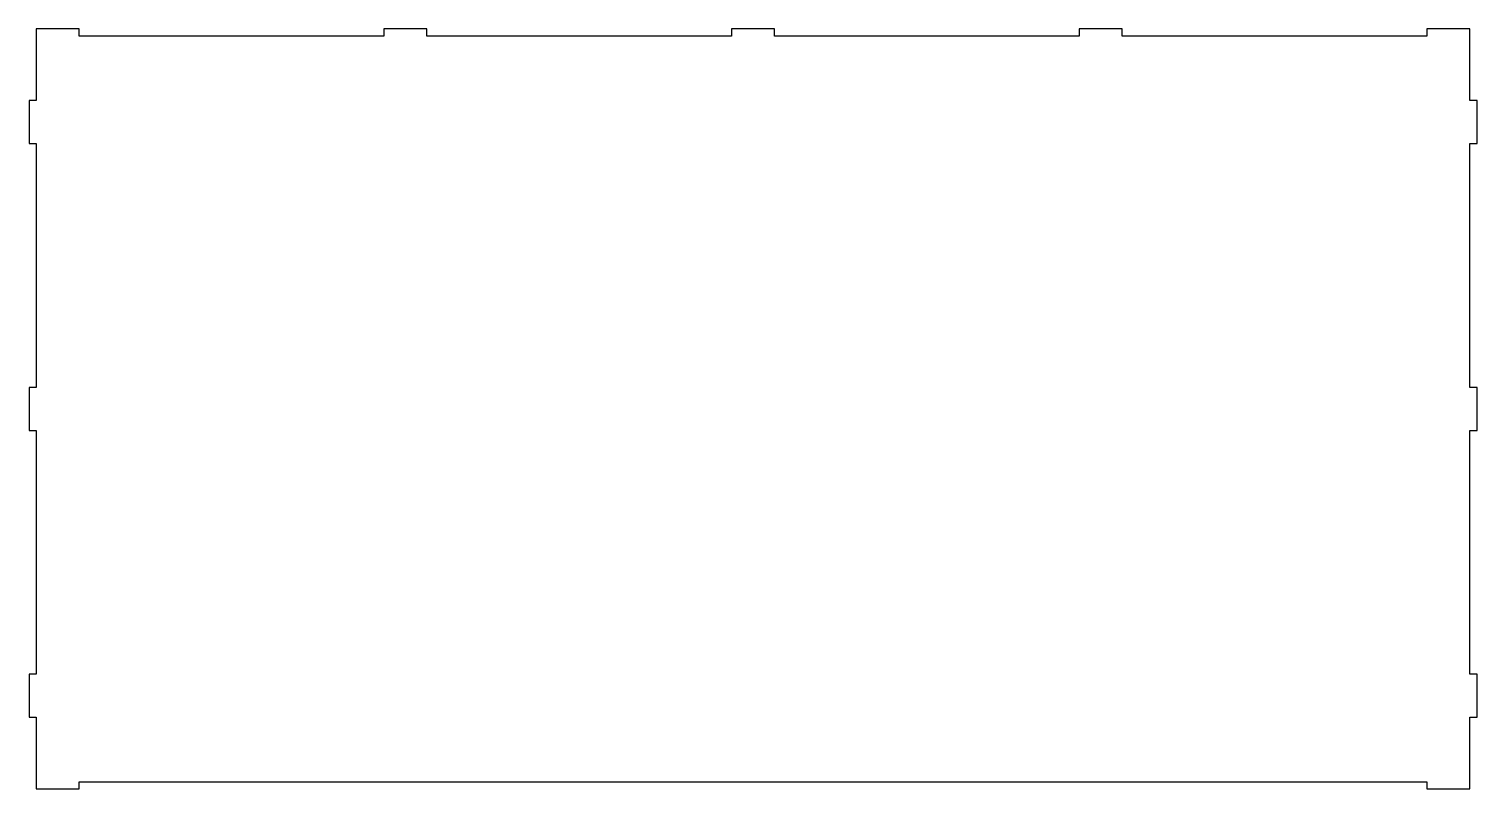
# Model space of a CAD drawing. Header units: millimetres. Extents: x 60653 to 61663, y 37948 to 38478.
import ezdxf

# ---------------------------------------------------------------- set-up
doc = ezdxf.new("R2010")
doc.units = ezdxf.units.MM
doc.layers.add('Layer4', color=41, linetype='Continuous')

msp = doc.modelspace()

# ---------------------------------------------------------------- linework, layer by layer
at = {"layer": 'Layer4'}
msp.add_lwpolyline([(61658.5, 38398), (61663.5, 38398), (61663.5, 38428), (61658.5, 38428), (61658.5, 38478), (61628.5, 38478), (61628.5, 38473), (61416, 38473), (61416, 38478), (61386, 38478), (61386, 38473), (61173.5, 38473), (61173.5, 38478), (61143.5, 38478), (61143.5, 38473), (60931, 38473), (60931, 38478), (60901, 38478), (60901, 38473), (60688.5, 38473), (60688.5, 38478), (60658.5, 38478), (60658.5, 38428), (60653.5, 38428), (60653.5, 38398), (60658.5, 38398), (60658.5, 38228), (60653.5, 38228), (60653.5, 38198), (60658.5, 38198), (60658.5, 38028), (60653.5, 38028), (60653.5, 37998), (60658.5, 37998), (60658.5, 37948), (60688.5, 37948), (60688.5, 37953), (61628.5, 37953), (61628.5, 37948), (61658.5, 37948), (61658.5, 37998), (61663.5, 37998), (61663.5, 38028), (61658.5, 38028), (61658.5, 38198), (61663.5, 38198), (61663.5, 38228), (61658.5, 38228)], close=True, dxfattribs=at)

doc.saveas('drawing.dxf')
